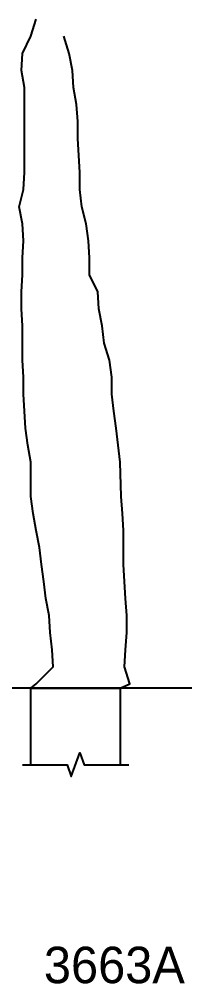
# Model space of a CAD drawing. Header units: feet. Extents: x -751 to 5579, y -2816 to 465.
# Drawn here: x 4296.9 to 4335.7, y -65.4 to 161 of the extents above; entities that cross this region are included whole.
import ezdxf

# ---------------------------------------------------------------- set-up
doc = ezdxf.new("R2010")
doc.units = ezdxf.units.FT
doc.header["$MEASUREMENT"] = 0
doc.layers.get('Defpoints').update_dxf_attribs({"color": 6})
doc.layers.add('01_Code', color=2, linetype='Continuous')

msp = doc.modelspace()

# ---------------------------------------------------------------- linework, layer by layer
at = {"layer": '01_Code'}
for points in [[(4299.59, 4), (4299.61, 4), (4300.85, 5), (4304.86, 9), (4304.61, 13), (4304.11, 17), (4303.86, 21), (4303.11, 25), (4302.61, 29), (4302.11, 33), (4301.61, 37), (4300.86, 41), (4300.11, 45), (4299.61, 49), (4299.61, 57), (4298.86, 61), (4298.36, 65), (4298.11, 69), (4297.86, 73), (4297.86, 77), (4297.61, 81), (4297.61, 85), (4297.61, 89), (4297.36, 93), (4297.36, 97), (4297.61, 101), (4297.61, 105), (4297.86, 109), (4297.61, 113), (4296.86, 117), (4297.86, 121), (4298.11, 125), (4298.11, 129), (4298.11, 133), (4298.11, 137), (4298.11, 141), (4298.11, 145), (4297.36, 149), (4297.61, 153), (4299.61, 157), (4300.86, 161)], [(4320.61, 4), (4320.59, 4), (4322.85, 5), (4321.6, 9), (4321.85, 13), (4322.1, 17), (4322.1, 21), (4321.85, 25), (4321.6, 29), (4321.35, 33), (4321.35, 37), (4321.35, 41), (4321.1, 45), (4320.84, 49), (4320.59, 57), (4320.09, 61), (4319.59, 65), (4319.09, 69), (4318.59, 73), (4318.59, 77), (4318.09, 81), (4316.84, 85), (4316.34, 89), (4315.59, 93), (4315.34, 97), (4313.34, 101), (4313.34, 105), (4313.09, 109), (4312.59, 113), (4311.59, 117), (4311.09, 121), (4311.09, 125), (4310.84, 129), (4310.59, 133), (4310.59, 137), (4310.34, 141), (4309.59, 145), (4309.34, 149), (4308.59, 153), (4307.34, 157)]]:
    msp.add_lwpolyline(points, dxfattribs=at)
at = {"layer": '01_Code', "color": 1}
msp.add_lwpolyline([(4299.59, -14), (4299.59, 4), (4320.59, 4), (4320.59, -14)], dxfattribs=at)
at = {"layer": '01_Code', "color": 1, "linetype": 'Continuous'}
msp.add_lwpolyline([(4297.59, -14), (4308.09, -14), (4309.09, -16.75), (4311.09, -11.25), (4312.09, -14), (4322.59, -14)], dxfattribs=at)
at = {"layer": 'Defpoints'}
msp.add_xline((177.51, 4), (-1, 0), dxfattribs=at)

# ---------------------------------------------------------------- texts
at = {"layer": '01_Code', "insert": (4302.65, -56.73), "char_height": 8.562, "attachment_point": 1}
msp.add_mtext_dynamic_manual_height_columns('3663A', width=37.062, gutter_width=1, heights=[0], dxfattribs=at)

doc.saveas('drawing.dxf')
